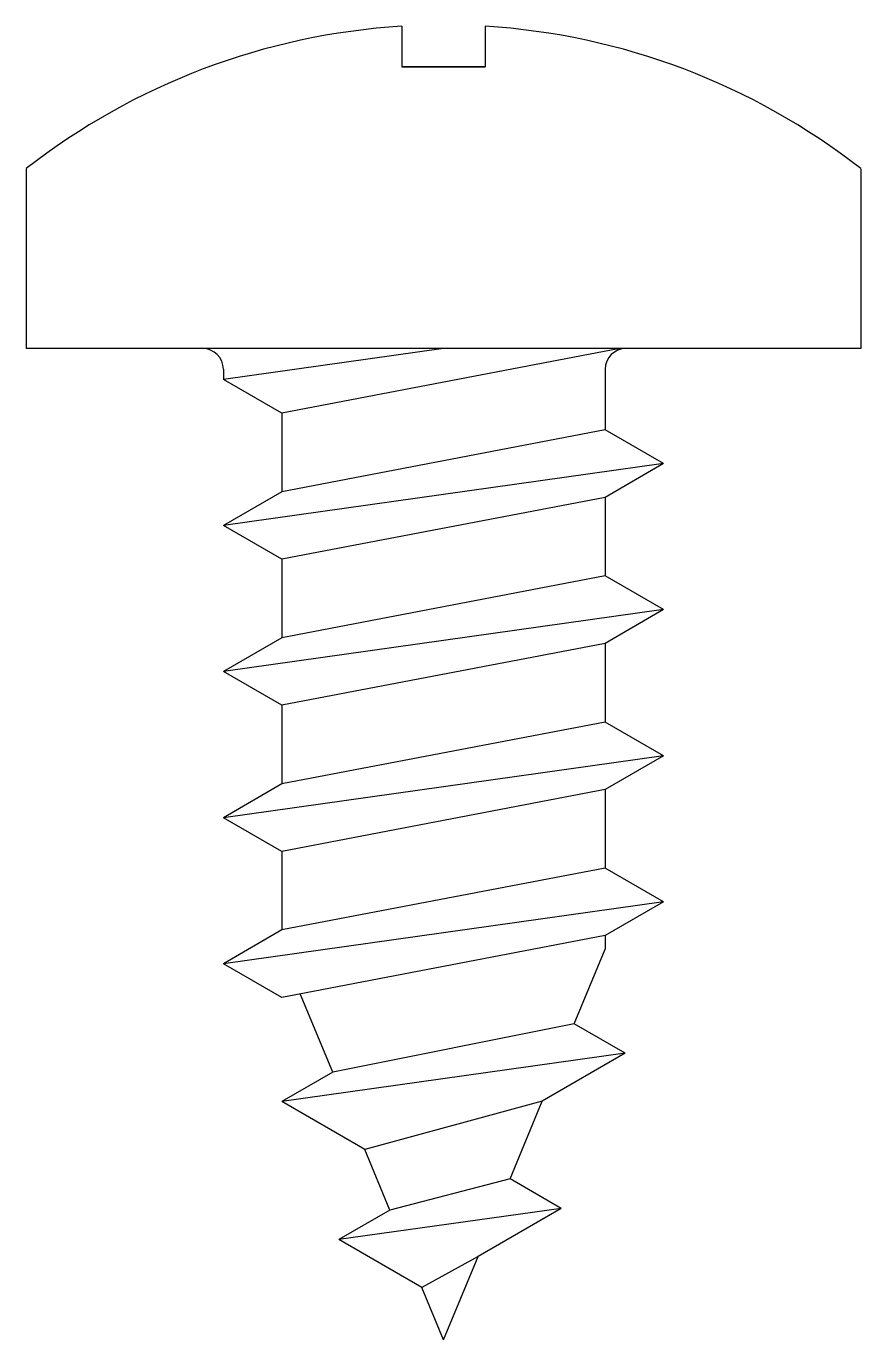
# Model space of a CAD drawing. Extents: x -4 to 4, y -9.5 to 3.1.
import ezdxf

# ---------------------------------------------------------------- set-up
doc = ezdxf.new("R2010")
doc.units = 0
doc.layers.get('0').update_dxf_attribs({"linetype": 'CONTINUOUS'})

msp = doc.modelspace()

# ---------------------------------------------------------------- linework, layer by layer
for p, q in [((-0.4, 3.088), (-0.4, 2.7)), ((-0.4, 3.088), (-0.4, 2.7)), ((0.4, 3.088), (0.4, 2.7)), ((0.4, 3.088), (0.4, 2.7)), ((0.4, 2.7), (-0.4, 2.7)), ((-0.4, 2.7), (0.4, 2.7)), ((-4, 1.723), (-4, 0)), ((-4, 1.723), (-4, 0)), ((4, 1.723), (4, 0)), ((4, 1.723), (4, 0)), ((-2.31, 0), (-4, 0)), ((-2.31, 0), (-4, 0)), ((1.75, 0), (-2.31, 0)), ((1.75, 0), (-2.31, 0)), ((0, 0), (-2.11, -0.297)), ((1.69, 0), (-1.55, -0.62)), ((4, 0), (1.75, 0)), ((4, 0), (1.75, 0)), ((-2.11, -0.2), (-2.11, -0.297)), ((1.55, -0.2), (1.55, -0.78)), ((-1.55, -0.62), (-2.11, -0.297)), ((-1.55, -0.62), (-1.55, -1.373)), ((1.55, -0.78), (-1.55, -1.373)), ((2.11, -1.103), (1.55, -0.78)), ((2.11, -1.103), (-2.11, -1.697)), ((2.11, -1.103), (1.55, -1.427)), ((-1.55, -1.373), (-2.11, -1.697)), ((1.55, -1.427), (-1.55, -2.02)), ((1.55, -1.427), (1.55, -2.18)), ((-1.55, -2.02), (-2.11, -1.697)), ((-1.55, -2.02), (-1.55, -2.773)), ((1.55, -2.18), (-1.55, -2.773)), ((2.11, -2.503), (1.55, -2.18)), ((2.11, -2.503), (-2.11, -3.097)), ((2.11, -2.503), (1.55, -2.827)), ((-1.55, -2.773), (-2.11, -3.097)), ((1.55, -2.827), (-1.55, -3.42)), ((1.55, -2.827), (1.55, -3.58)), ((-1.55, -3.42), (-2.11, -3.097)), ((-1.55, -3.42), (-1.55, -4.173)), ((1.55, -3.58), (-1.55, -4.173)), ((2.11, -3.903), (1.55, -3.58)), ((2.11, -3.903), (-2.11, -4.497)), ((2.11, -3.903), (1.55, -4.227)), ((-1.55, -4.173), (-2.11, -4.497)), ((1.55, -4.227), (-1.55, -4.82)), ((1.55, -4.227), (1.55, -4.98)), ((-1.55, -4.82), (-2.11, -4.497)), ((-1.55, -4.82), (-1.55, -5.573)), ((1.55, -4.98), (-1.55, -5.573)), ((2.11, -5.303), (1.55, -4.98)), ((2.11, -5.303), (-2.11, -5.897)), ((2.11, -5.303), (1.55, -5.627)), ((-1.55, -5.573), (-2.11, -5.897)), ((1.55, -5.627), (-1.55, -6.22)), ((1.55, -5.627), (1.55, -5.758)), ((1.254, -6.473), (1.55, -5.758)), ((-1.55, -6.22), (-2.11, -5.897)), ((-1.062, -6.936), (-1.373, -6.186)), ((1.254, -6.473), (-1.062, -6.936)), ((1.743, -6.755), (1.254, -6.473)), ((1.743, -6.755), (-1.551, -7.218)), ((1.743, -6.755), (0.946, -7.215)), ((-1.062, -6.936), (-1.551, -7.218)), ((-0.755, -7.678), (-1.551, -7.218)), ((0.946, -7.215), (-0.755, -7.678)), ((0.638, -7.959), (0.946, -7.215)), ((-0.514, -8.259), (-0.755, -7.678)), ((0.638, -7.959), (-0.514, -8.259)), ((1.127, -8.242), (0.638, -7.959)), ((1.127, -8.242), (-1.003, -8.541)), ((-0.514, -8.259), (-1.003, -8.541)), ((1.127, -8.242), (0.331, -8.702)), ((-0.207, -9.001), (-1.003, -8.541)), ((0.331, -8.702), (-0.207, -9.001)), ((0, -9.5), (0.331, -8.702)), ((0, -9.5), (-0.207, -9.001))]:
    msp.add_line(p, q)
for centre, radius, start, end in [((0, -3.4), 6.5, 93.5281, 127.9799), ((0, -3.4), 6.5, 93.5281, 127.9799), ((0, -3.4), 6.5, 52.0201, 86.4719), ((0, -3.4), 6.5, 52.0201, 86.4719), ((-2.31, -0.2), 0.2, 0, 90), ((1.75, -0.2), 0.2, 90, 180)]:
    msp.add_arc(centre, radius, start, end)

doc.saveas('drawing.dxf')
